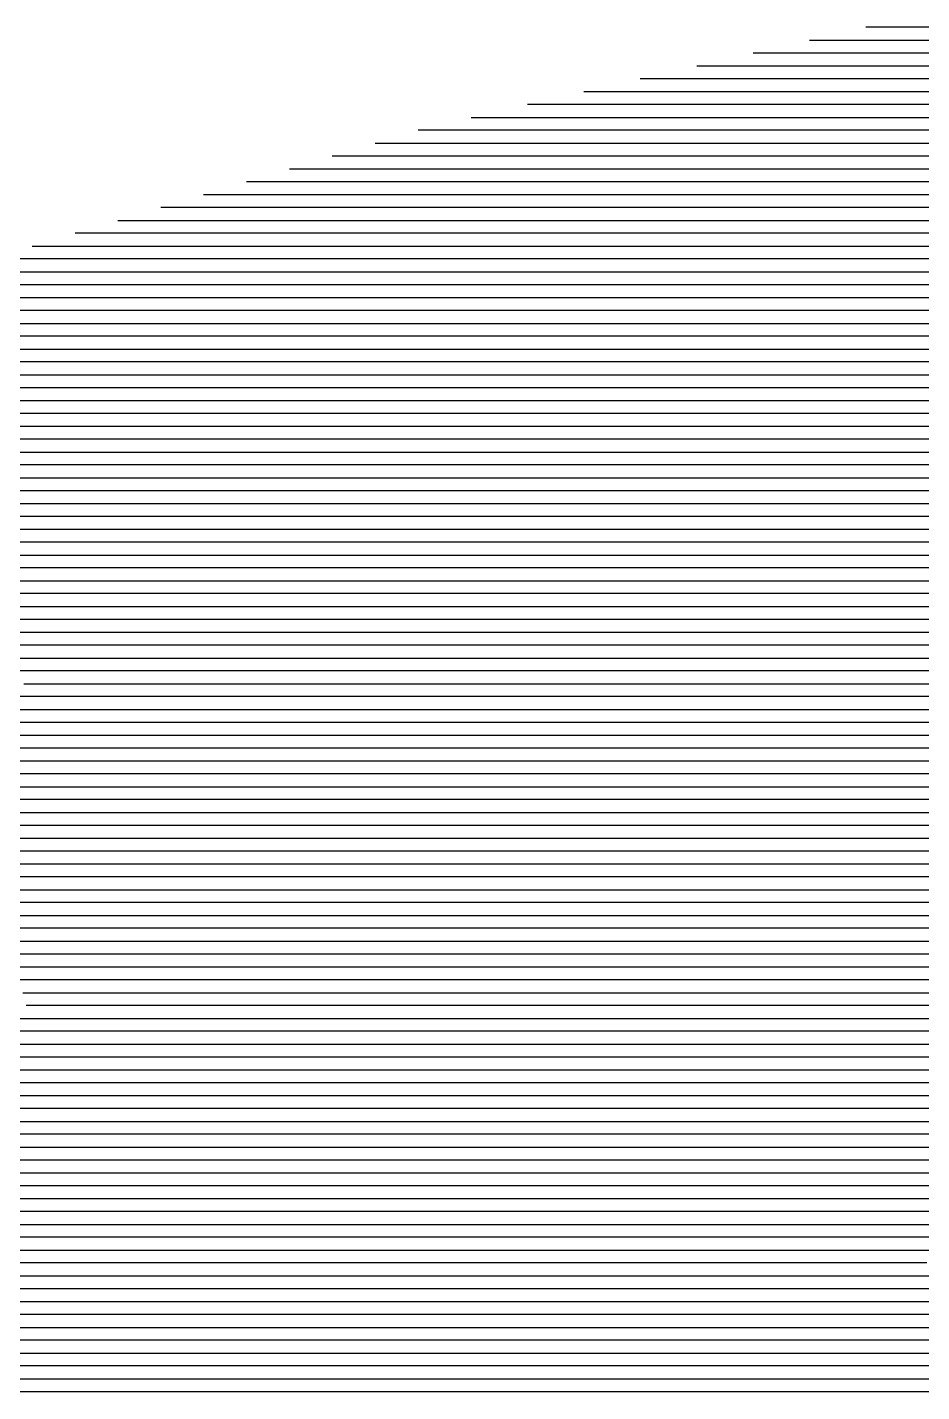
# Model space of a CAD drawing. Header units: metres. Extents: x -7 to 7, y -7 to 7.
# Drawn here: x -2.065 to -1.37, y 5.775 to 6.835 of the extents above; entities that cross this region are included whole.
import ezdxf

# ---------------------------------------------------------------- set-up
doc = ezdxf.new("R2010")
doc.units = ezdxf.units.M

msp = doc.modelspace()

# ---------------------------------------------------------------- linework, layer by layer
for p, q in [((-1.277739, 6.835147, -0.403924), (-1.412884, 6.835147, -0.416888)), ((-1.456741, 6.825147, -0.420849), (-1.276009, 6.825147, -0.403512)), ((-1.274278, 6.815147, -0.4031), (-1.500598, 6.815147, -0.42481)), ((-1.270817, 6.795147, -0.402275), (-1.588313, 6.795147, -0.432732)), ((-1.544456, 6.805147, -0.428771), (-1.272548, 6.805147, -0.402688)), ((-1.632171, 6.785147, -0.436693), (-1.269086, 6.785147, -0.401863)), ((-1.267356, 6.775147, -0.401451), (-1.676028, 6.775147, -0.440654)), ((-1.719885, 6.765147, -0.444615), (-1.265625, 6.765147, -0.401039)), ((-1.752336, 6.755147, -0.447483), (-1.761138, 6.755147, -0.448315)), ((-1.751804, 6.755147, -0.447431), (-1.752336, 6.755147, -0.447483)), ((-1.263895, 6.755147, -0.400627), (-1.751804, 6.755147, -0.447431)), ((-1.794471, 6.745147, -0.451222), (-1.7501, 6.745147, -0.447027)), ((-1.7501, 6.745147, -0.447027), (-1.747415, 6.745147, -0.446764)), ((-1.747415, 6.745147, -0.446764), (-1.262164, 6.745147, -0.400215)), ((-1.747863, 6.735147, -0.446571), (-1.827804, 6.735147, -0.454128)), ((-1.743026, 6.735147, -0.446097), (-1.747863, 6.735147, -0.446571)), ((-1.260434, 6.735147, -0.399802), (-1.743026, 6.735147, -0.446097)), ((-1.861136, 6.725147, -0.457034), (-1.745627, 6.725147, -0.446115)), ((-1.745627, 6.725147, -0.446115), (-1.738638, 6.725147, -0.445429)), ((-1.738638, 6.725147, -0.445429), (-1.258703, 6.725147, -0.39939)), ((-1.74339, 6.715147, -0.445659), (-1.894469, 6.715147, -0.459941)), ((-1.734249, 6.715147, -0.444762), (-1.74339, 6.715147, -0.445659)), ((-1.256973, 6.715147, -0.398978), (-1.734249, 6.715147, -0.444762)), ((-1.927801, 6.705147, -0.462847), (-1.741154, 6.705147, -0.445203)), ((-1.741154, 6.705147, -0.445203), (-1.729861, 6.705147, -0.444095)), ((-1.729861, 6.705147, -0.444095), (-1.255242, 6.705147, -0.398566)), ((-1.738917, 6.695147, -0.444746), (-1.961134, 6.695147, -0.465753)), ((-1.725472, 6.695147, -0.443428), (-1.738917, 6.695147, -0.444746)), ((-1.253512, 6.695147, -0.398154), (-1.725472, 6.695147, -0.443428)), ((-1.994467, 6.685147, -0.468659), (-1.73668, 6.685147, -0.44429)), ((-1.73668, 6.685147, -0.44429), (-1.721083, 6.685147, -0.442761)), ((-1.721083, 6.685147, -0.442761), (-1.251781, 6.685147, -0.397741)), ((-1.734444, 6.675147, -0.443834), (-2.027799, 6.675147, -0.471566)), ((-1.716695, 6.675147, -0.442094), (-1.734444, 6.675147, -0.443834)), ((-1.25005, 6.675147, -0.397329), (-1.716695, 6.675147, -0.442094)), ((-2.061132, 6.665147, -0.474472), (-1.732207, 6.665147, -0.443378)), ((-1.732207, 6.665147, -0.443378), (-1.712306, 6.665147, -0.441426)), ((-1.712306, 6.665147, -0.441426), (-1.24832, 6.665147, -0.396917)), ((-1.729971, 6.655147, -0.442922), (-2.094464, 6.655147, -0.477378)), ((-1.707918, 6.655147, -0.440759), (-1.729971, 6.655147, -0.442922)), ((-1.246589, 6.655147, -0.396505), (-1.707918, 6.655147, -0.440759)), ((-2.127797, 6.645147, -0.480285), (-1.727734, 6.645147, -0.442466)), ((-1.727734, 6.645147, -0.442466), (-1.703529, 6.645147, -0.440092)), ((-1.703529, 6.645147, -0.440092), (-1.244859, 6.645147, -0.396093)), ((-2.194462, 6.625147, -0.486097), (-1.723261, 6.625147, -0.441553)), ((-1.725498, 6.635147, -0.44201), (-2.16113, 6.635147, -0.483191)), ((-1.699141, 6.635147, -0.439425), (-1.725498, 6.635147, -0.44201)), ((-1.723261, 6.625147, -0.441553), (-1.694752, 6.625147, -0.438758)), ((-1.243128, 6.635147, -0.39568), (-1.699141, 6.635147, -0.439425)), ((-1.694752, 6.625147, -0.438758), (-1.241398, 6.625147, -0.395268)), ((-1.721025, 6.615147, -0.441097), (-2.212141, 6.615147, -0.487524)), ((-1.690363, 6.615147, -0.438091), (-1.721025, 6.615147, -0.441097)), ((-1.239667, 6.615147, -0.394856), (-1.690363, 6.615147, -0.438091)), ((-2.207156, 6.605147, -0.486808), (-1.718788, 6.605147, -0.440641)), ((-1.718788, 6.605147, -0.440641), (-1.685975, 6.605147, -0.437423)), ((-1.685975, 6.605147, -0.437423), (-1.237937, 6.605147, -0.394444)), ((-1.716552, 6.595147, -0.440185), (-2.20217, 6.595147, -0.486092)), ((-1.681586, 6.595147, -0.436756), (-1.716552, 6.595147, -0.440185)), ((-1.236206, 6.595147, -0.394032), (-1.681586, 6.595147, -0.436756)), ((-2.197185, 6.585147, -0.485376), (-1.714315, 6.585147, -0.439729)), ((-1.714315, 6.585147, -0.439729), (-1.677198, 6.585147, -0.436089)), ((-1.677198, 6.585147, -0.436089), (-1.234476, 6.585147, -0.39362)), ((-1.712079, 6.575147, -0.439273), (-2.1922, 6.575147, -0.48466)), ((-1.672809, 6.575147, -0.435422), (-1.712079, 6.575147, -0.439273)), ((-1.232745, 6.575147, -0.393207), (-1.672809, 6.575147, -0.435422)), ((-2.187214, 6.565147, -0.483944), (-1.709842, 6.565147, -0.438817)), ((-1.709842, 6.565147, -0.438817), (-1.66842, 6.565147, -0.434755)), ((-1.66842, 6.565147, -0.434755), (-1.231014, 6.565147, -0.392795)), ((-1.707606, 6.555147, -0.43836), (-2.182229, 6.555147, -0.483228)), ((-1.664032, 6.555147, -0.434088), (-1.707606, 6.555147, -0.43836)), ((-1.229284, 6.555147, -0.392383), (-1.664032, 6.555147, -0.434088)), ((-2.177243, 6.545147, -0.482512), (-1.705369, 6.545147, -0.437904)), ((-1.705369, 6.545147, -0.437904), (-1.659643, 6.545147, -0.43342)), ((-1.659643, 6.545147, -0.43342), (-1.227553, 6.545147, -0.391971)), ((-1.703133, 6.535147, -0.437448), (-2.172258, 6.535147, -0.481796)), ((-1.655255, 6.535147, -0.432753), (-1.703133, 6.535147, -0.437448)), ((-1.225823, 6.535147, -0.391559), (-1.655255, 6.535147, -0.432753)), ((-2.167272, 6.525147, -0.48108), (-1.700896, 6.525147, -0.436992)), ((-1.700896, 6.525147, -0.436992), (-1.650866, 6.525147, -0.432086)), ((-1.650866, 6.525147, -0.432086), (-1.224092, 6.525147, -0.391146)), ((-1.69866, 6.515147, -0.436536), (-2.162287, 6.515147, -0.480364)), ((-1.646477, 6.515147, -0.431419), (-1.69866, 6.515147, -0.436536)), ((-1.222362, 6.515147, -0.390734), (-1.646477, 6.515147, -0.431419)), ((-2.157301, 6.505147, -0.479648), (-1.696423, 6.505147, -0.43608)), ((-1.696423, 6.505147, -0.43608), (-1.642089, 6.505147, -0.430752)), ((-1.642089, 6.505147, -0.430752), (-1.220631, 6.505147, -0.390322)), ((-1.694187, 6.495147, -0.435624), (-2.152316, 6.495147, -0.478932)), ((-1.6377, 6.495147, -0.430085), (-1.694187, 6.495147, -0.435624)), ((-1.218901, 6.495147, -0.38991), (-1.6377, 6.495147, -0.430085)), ((-2.14733, 6.485147, -0.478216), (-1.69195, 6.485147, -0.435168)), ((-1.69195, 6.485147, -0.435168), (-1.633312, 6.485147, -0.429417)), ((-1.633312, 6.485147, -0.429417), (-1.21717, 6.485147, -0.389498)), ((-1.689713, 6.475147, -0.434711), (-2.142345, 6.475147, -0.4775)), ((-1.628923, 6.475147, -0.42875), (-1.689713, 6.475147, -0.434711)), ((-1.21544, 6.475147, -0.389085), (-1.628923, 6.475147, -0.42875)), ((-2.137359, 6.465147, -0.476784), (-1.687477, 6.465147, -0.434255)), ((-1.687477, 6.465147, -0.434255), (-1.624534, 6.465147, -0.428083)), ((-1.624534, 6.465147, -0.428083), (-1.213709, 6.465147, -0.388673)), ((-1.68524, 6.455147, -0.433799), (-2.132374, 6.455147, -0.476068)), ((-2.127388, 6.445147, -0.475352), (-1.683004, 6.445147, -0.433343)), ((-1.620146, 6.455147, -0.427416), (-1.68524, 6.455147, -0.433799)), ((-1.683004, 6.445147, -0.433343), (-1.615757, 6.445147, -0.426749)), ((-1.211978, 6.455147, -0.388261), (-1.620146, 6.455147, -0.427416)), ((-1.615757, 6.445147, -0.426749), (-1.210248, 6.445147, -0.387849)), ((-1.680767, 6.435147, -0.432887), (-2.122403, 6.435147, -0.474636)), ((-1.611369, 6.435147, -0.426082), (-1.680767, 6.435147, -0.432887)), ((-1.208517, 6.435147, -0.387437), (-1.611369, 6.435147, -0.426082)), ((-2.117417, 6.425147, -0.47392), (-1.678531, 6.425147, -0.432431)), ((-1.678531, 6.425147, -0.432431), (-1.60698, 6.425147, -0.425414)), ((-1.60698, 6.425147, -0.425414), (-1.206787, 6.425147, -0.387025)), ((-1.676294, 6.415147, -0.431975), (-2.112432, 6.415147, -0.473204)), ((-1.602592, 6.415147, -0.424747), (-1.676294, 6.415147, -0.431975)), ((-1.205056, 6.415147, -0.386612), (-1.602592, 6.415147, -0.424747)), ((-2.107446, 6.405147, -0.472488), (-1.674058, 6.405147, -0.431518)), ((-1.674058, 6.405147, -0.431518), (-1.598203, 6.405147, -0.42408)), ((-1.598203, 6.405147, -0.42408), (-1.203326, 6.405147, -0.3862)), ((-1.671821, 6.395147, -0.431062), (-2.102461, 6.395147, -0.471772)), ((-1.593814, 6.395147, -0.423413), (-1.671821, 6.395147, -0.431062)), ((-1.201595, 6.395147, -0.385788), (-1.593814, 6.395147, -0.423413)), ((-2.097475, 6.385147, -0.471056), (-1.669585, 6.385147, -0.430606)), ((-1.669585, 6.385147, -0.430606), (-1.589426, 6.385147, -0.422746)), ((-1.589426, 6.385147, -0.422746), (-1.199865, 6.385147, -0.385376)), ((-1.667348, 6.375147, -0.43015), (-2.09249, 6.375147, -0.47034)), ((-1.585037, 6.375147, -0.422079), (-1.667348, 6.375147, -0.43015)), ((-1.198134, 6.375147, -0.384964), (-1.585037, 6.375147, -0.422079)), ((-2.087504, 6.365147, -0.469624), (-1.665112, 6.365147, -0.429694)), ((-1.665112, 6.365147, -0.429694), (-1.580649, 6.365147, -0.421411)), ((-1.580649, 6.365147, -0.421411), (-1.196404, 6.365147, -0.384551)), ((-1.662875, 6.355147, -0.429238), (-2.082519, 6.355147, -0.468908)), ((-1.57626, 6.355147, -0.420744), (-1.662875, 6.355147, -0.429238)), ((-1.194673, 6.355147, -0.384139), (-1.57626, 6.355147, -0.420744)), ((-2.077533, 6.345147, -0.468192), (-1.660639, 6.345147, -0.428782)), ((-1.660639, 6.345147, -0.428782), (-1.571871, 6.345147, -0.420077)), ((-1.571871, 6.345147, -0.420077), (-1.192943, 6.345147, -0.383727)), ((-1.658402, 6.335147, -0.428325), (-2.072548, 6.335147, -0.467476)), ((-1.567483, 6.335147, -0.41941), (-1.658402, 6.335147, -0.428325)), ((-1.191212, 6.335147, -0.383315), (-1.567483, 6.335147, -0.41941)), ((-2.067562, 6.325147, -0.46676), (-1.656166, 6.325147, -0.427869)), ((-1.656166, 6.325147, -0.427869), (-1.563094, 6.325147, -0.418743)), ((-1.563094, 6.325147, -0.418743), (-1.189481, 6.325147, -0.382903)), ((-2.062577, 6.315147, -0.466044), (-2.131231, 6.315147, -0.472676)), ((-1.653929, 6.315147, -0.427413), (-2.062577, 6.315147, -0.466044)), ((-1.558706, 6.315147, -0.418076), (-1.653929, 6.315147, -0.427413)), ((-1.187751, 6.315147, -0.38249), (-1.558706, 6.315147, -0.418076)), ((-2.128504, 6.305147, -0.472178), (-2.057591, 6.305147, -0.465328)), ((-2.057591, 6.305147, -0.465328), (-1.651693, 6.305147, -0.426957)), ((-1.651693, 6.305147, -0.426957), (-1.554317, 6.305147, -0.417408)), ((-1.554317, 6.305147, -0.417408), (-1.18602, 6.305147, -0.382078)), ((-2.052606, 6.295147, -0.464612), (-2.125776, 6.295147, -0.47168)), ((-1.649456, 6.295147, -0.426501), (-2.052606, 6.295147, -0.464612)), ((-1.549928, 6.295147, -0.416741), (-1.649456, 6.295147, -0.426501)), ((-1.18429, 6.295147, -0.381666), (-1.549928, 6.295147, -0.416741)), ((-2.123048, 6.285147, -0.471182), (-2.04762, 6.285147, -0.463896)), ((-2.04762, 6.285147, -0.463896), (-1.64722, 6.285147, -0.426045)), ((-1.64722, 6.285147, -0.426045), (-1.54554, 6.285147, -0.416074)), ((-1.54554, 6.285147, -0.416074), (-1.182559, 6.285147, -0.381254)), ((-2.042635, 6.275147, -0.46318), (-2.12032, 6.275147, -0.470684)), ((-2.117593, 6.265147, -0.470187), (-2.037649, 6.265147, -0.462464)), ((-1.644983, 6.275147, -0.425589), (-2.042635, 6.275147, -0.46318)), ((-2.037649, 6.265147, -0.462464), (-1.642746, 6.265147, -0.425133)), ((-1.541151, 6.275147, -0.415407), (-1.644983, 6.275147, -0.425589)), ((-1.642746, 6.265147, -0.425133), (-1.536763, 6.265147, -0.41474)), ((-1.180829, 6.275147, -0.380842), (-1.541151, 6.275147, -0.415407)), ((-1.536763, 6.265147, -0.41474), (-1.179098, 6.265147, -0.38043)), ((-2.032664, 6.255147, -0.461748), (-2.114865, 6.255147, -0.469689)), ((-1.64051, 6.255147, -0.424676), (-2.032664, 6.255147, -0.461748)), ((-1.532374, 6.255147, -0.414073), (-1.64051, 6.255147, -0.424676)), ((-1.177368, 6.255147, -0.380017), (-1.532374, 6.255147, -0.414073)), ((-2.112137, 6.245147, -0.469191), (-2.027678, 6.245147, -0.461032)), ((-2.027678, 6.245147, -0.461032), (-1.638273, 6.245147, -0.42422)), ((-1.638273, 6.245147, -0.42422), (-1.527985, 6.245147, -0.413405)), ((-1.527985, 6.245147, -0.413405), (-1.175637, 6.245147, -0.379605)), ((-2.022693, 6.235147, -0.460316), (-2.109409, 6.235147, -0.468693)), ((-1.636037, 6.235147, -0.423764), (-2.022693, 6.235147, -0.460316)), ((-1.523597, 6.235147, -0.412738), (-1.636037, 6.235147, -0.423764)), ((-1.173907, 6.235147, -0.379193), (-1.523597, 6.235147, -0.412738)), ((-2.106682, 6.225147, -0.468195), (-2.017707, 6.225147, -0.4596)), ((-2.017707, 6.225147, -0.4596), (-1.6338, 6.225147, -0.423308)), ((-1.6338, 6.225147, -0.423308), (-1.519208, 6.225147, -0.412071)), ((-1.519208, 6.225147, -0.412071), (-1.172176, 6.225147, -0.378781)), ((-2.012722, 6.215147, -0.458884), (-2.103954, 6.215147, -0.467697)), ((-1.631564, 6.215147, -0.422852), (-2.012722, 6.215147, -0.458884)), ((-1.51482, 6.215147, -0.411404), (-1.631564, 6.215147, -0.422852)), ((-1.170445, 6.215147, -0.378369), (-1.51482, 6.215147, -0.411404)), ((-2.101226, 6.205147, -0.467199), (-2.007736, 6.205147, -0.458168)), ((-2.007736, 6.205147, -0.458168), (-1.629327, 6.205147, -0.422396)), ((-1.629327, 6.205147, -0.422396), (-1.510431, 6.205147, -0.410737)), ((-1.510431, 6.205147, -0.410737), (-1.168715, 6.205147, -0.377956)), ((-2.002751, 6.195147, -0.457452), (-2.098498, 6.195147, -0.466701)), ((-1.627091, 6.195147, -0.42194), (-2.002751, 6.195147, -0.457452)), ((-1.506042, 6.195147, -0.410069), (-1.627091, 6.195147, -0.42194)), ((-1.166984, 6.195147, -0.377544), (-1.506042, 6.195147, -0.410069)), ((-2.095771, 6.185147, -0.466203), (-1.997765, 6.185147, -0.456736)), ((-1.997765, 6.185147, -0.456736), (-1.624854, 6.185147, -0.421483)), ((-1.624854, 6.185147, -0.421483), (-1.501654, 6.185147, -0.409402)), ((-1.501654, 6.185147, -0.409402), (-1.165254, 6.185147, -0.377132)), ((-1.99278, 6.175147, -0.45602), (-2.093043, 6.175147, -0.465706)), ((-1.622618, 6.175147, -0.421027), (-1.99278, 6.175147, -0.45602)), ((-1.497265, 6.175147, -0.408735), (-1.622618, 6.175147, -0.421027)), ((-1.163523, 6.175147, -0.37672), (-1.497265, 6.175147, -0.408735)), ((-2.090315, 6.165147, -0.465208), (-1.987794, 6.165147, -0.455304)), ((-1.987794, 6.165147, -0.455304), (-1.620381, 6.165147, -0.420571)), ((-1.620381, 6.165147, -0.420571), (-1.492877, 6.165147, -0.408068)), ((-1.492877, 6.165147, -0.408068), (-1.161793, 6.165147, -0.376308)), ((-1.982809, 6.155147, -0.454588), (-2.087587, 6.155147, -0.46471)), ((-1.618145, 6.155147, -0.420115), (-1.982809, 6.155147, -0.454588)), ((-1.488488, 6.155147, -0.407401), (-1.618145, 6.155147, -0.420115)), ((-1.160062, 6.155147, -0.375895), (-1.488488, 6.155147, -0.407401)), ((-2.08486, 6.145147, -0.464212), (-1.977823, 6.145147, -0.453872)), ((-1.977823, 6.145147, -0.453872), (-1.615908, 6.145147, -0.419659)), ((-1.615908, 6.145147, -0.419659), (-1.4841, 6.145147, -0.406734)), ((-1.4841, 6.145147, -0.406734), (-1.158332, 6.145147, -0.375483)), ((-1.972838, 6.135147, -0.453156), (-2.082132, 6.135147, -0.463714)), ((-1.613672, 6.135147, -0.419203), (-1.972838, 6.135147, -0.453156)), ((-1.479711, 6.135147, -0.406066), (-1.613672, 6.135147, -0.419203)), ((-1.156601, 6.135147, -0.375071), (-1.479711, 6.135147, -0.406066)), ((-2.079404, 6.125147, -0.463216), (-1.967852, 6.125147, -0.45244)), ((-1.967852, 6.125147, -0.45244), (-1.611435, 6.125147, -0.418747)), ((-1.611435, 6.125147, -0.418747), (-1.475322, 6.125147, -0.405399)), ((-1.475322, 6.125147, -0.405399), (-1.154871, 6.125147, -0.374659)), ((-1.962867, 6.115147, -0.451724), (-2.076676, 6.115147, -0.462718)), ((-1.609199, 6.115147, -0.41829), (-1.962867, 6.115147, -0.451724)), ((-1.470934, 6.115147, -0.404732), (-1.609199, 6.115147, -0.41829)), ((-1.15314, 6.115147, -0.374247), (-1.470934, 6.115147, -0.404732)), ((-2.073949, 6.105147, -0.46222), (-1.957881, 6.105147, -0.451008)), ((-1.952896, 6.095147, -0.450292), (-2.071221, 6.095147, -0.461722)), ((-1.957881, 6.105147, -0.451008), (-1.606962, 6.105147, -0.417834)), ((-1.604726, 6.095147, -0.417378), (-1.952896, 6.095147, -0.450292)), ((-1.606962, 6.105147, -0.417834), (-1.466545, 6.105147, -0.404065)), ((-1.462157, 6.095147, -0.403398), (-1.604726, 6.095147, -0.417378)), ((-1.466545, 6.105147, -0.404065), (-1.151409, 6.105147, -0.373835)), ((-1.149679, 6.095147, -0.373422), (-1.462157, 6.095147, -0.403398)), ((-2.068493, 6.085147, -0.461224), (-1.94791, 6.085147, -0.449576)), ((-1.94791, 6.085147, -0.449576), (-1.602489, 6.085147, -0.416922)), ((-1.602489, 6.085147, -0.416922), (-1.457768, 6.085147, -0.402731)), ((-1.457768, 6.085147, -0.402731), (-1.147948, 6.085147, -0.37301)), ((-1.942925, 6.075147, -0.44886), (-2.065765, 6.075147, -0.460727)), ((-1.600253, 6.075147, -0.416466), (-1.942925, 6.075147, -0.44886)), ((-1.453379, 6.075147, -0.402063), (-1.600253, 6.075147, -0.416466)), ((-1.146218, 6.075147, -0.372598), (-1.453379, 6.075147, -0.402063)), ((-2.448796, 6.065147, -0.496191), (-2.063038, 6.065147, -0.460229)), ((-2.063038, 6.065147, -0.460229), (-1.937939, 6.065147, -0.448144)), ((-1.937939, 6.065147, -0.448144), (-1.598016, 6.065147, -0.41601)), ((-1.598016, 6.065147, -0.41601), (-1.448991, 6.065147, -0.401396)), ((-1.448991, 6.065147, -0.401396), (-1.144487, 6.065147, -0.372186)), ((-2.06031, 6.055147, -0.459731), (-2.443232, 6.055147, -0.495428)), ((-1.932954, 6.055147, -0.447428), (-2.06031, 6.055147, -0.459731)), ((-1.595779, 6.055147, -0.415554), (-1.932954, 6.055147, -0.447428)), ((-1.444602, 6.055147, -0.400729), (-1.595779, 6.055147, -0.415554)), ((-1.142757, 6.055147, -0.371774), (-1.444602, 6.055147, -0.400729)), ((-2.437667, 6.045147, -0.494666), (-2.057582, 6.045147, -0.459233)), ((-2.057582, 6.045147, -0.459233), (-1.927968, 6.045147, -0.446712)), ((-1.927968, 6.045147, -0.446712), (-1.593543, 6.045147, -0.415098)), ((-1.593543, 6.045147, -0.415098), (-1.440214, 6.045147, -0.400062)), ((-1.440214, 6.045147, -0.400062), (-1.141026, 6.045147, -0.371361)), ((-2.054854, 6.035147, -0.458735), (-2.432103, 6.035147, -0.493904)), ((-1.922983, 6.035147, -0.445996), (-2.054854, 6.035147, -0.458735)), ((-1.591306, 6.035147, -0.414641), (-1.922983, 6.035147, -0.445996)), ((-1.435825, 6.035147, -0.399395), (-1.591306, 6.035147, -0.414641)), ((-1.139296, 6.035147, -0.370949), (-1.435825, 6.035147, -0.399395)), ((-2.426539, 6.025147, -0.493141), (-2.052127, 6.025147, -0.458237)), ((-2.052127, 6.025147, -0.458237), (-1.917997, 6.025147, -0.44528)), ((-1.917997, 6.025147, -0.44528), (-1.58907, 6.025147, -0.414185)), ((-1.58907, 6.025147, -0.414185), (-1.431436, 6.025147, -0.398728)), ((-1.431436, 6.025147, -0.398728), (-1.137565, 6.025147, -0.370537)), ((-2.049399, 6.015147, -0.457739), (-2.420975, 6.015147, -0.492379)), ((-1.913012, 6.015147, -0.444564), (-2.049399, 6.015147, -0.457739)), ((-1.586833, 6.015147, -0.413729), (-1.913012, 6.015147, -0.444564)), ((-1.427048, 6.015147, -0.39806), (-1.586833, 6.015147, -0.413729)), ((-1.135835, 6.015147, -0.370125), (-1.427048, 6.015147, -0.39806)), ((-2.415411, 6.005147, -0.491617), (-2.046671, 6.005147, -0.457241)), ((-2.046671, 6.005147, -0.457241), (-1.908026, 6.005147, -0.443848)), ((-1.908026, 6.005147, -0.443848), (-1.584597, 6.005147, -0.413273)), ((-1.584597, 6.005147, -0.413273), (-1.422659, 6.005147, -0.397393)), ((-1.422659, 6.005147, -0.397393), (-1.134104, 6.005147, -0.369713)), ((-2.043943, 5.995147, -0.456743), (-2.409846, 5.995147, -0.490854)), ((-1.903041, 5.995147, -0.443132), (-2.043943, 5.995147, -0.456743)), ((-1.58236, 5.995147, -0.412817), (-1.903041, 5.995147, -0.443132)), ((-1.418271, 5.995147, -0.396726), (-1.58236, 5.995147, -0.412817)), ((-1.132373, 5.995147, -0.3693), (-1.418271, 5.995147, -0.396726)), ((-2.404282, 5.985147, -0.490092), (-2.041216, 5.985147, -0.456246)), ((-2.041216, 5.985147, -0.456246), (-1.898055, 5.985147, -0.442416)), ((-1.898055, 5.985147, -0.442416), (-1.580124, 5.985147, -0.412361)), ((-1.580124, 5.985147, -0.412361), (-1.413882, 5.985147, -0.396059)), ((-1.413882, 5.985147, -0.396059), (-1.130643, 5.985147, -0.368888)), ((-2.038488, 5.975147, -0.455748), (-2.398718, 5.975147, -0.48933)), ((-1.89307, 5.975147, -0.4417), (-2.038488, 5.975147, -0.455748)), ((-1.577887, 5.975147, -0.411905), (-1.89307, 5.975147, -0.4417)), ((-1.409493, 5.975147, -0.395392), (-1.577887, 5.975147, -0.411905)), ((-1.128912, 5.975147, -0.368476), (-1.409493, 5.975147, -0.395392)), ((-2.393154, 5.965147, -0.488567), (-2.03576, 5.965147, -0.45525)), ((-2.03576, 5.965147, -0.45525), (-1.888084, 5.965147, -0.440984)), ((-1.888084, 5.965147, -0.440984), (-1.575651, 5.965147, -0.411448)), ((-1.575651, 5.965147, -0.411448), (-1.405105, 5.965147, -0.394725)), ((-1.405105, 5.965147, -0.394725), (-1.127182, 5.965147, -0.368064)), ((-2.033032, 5.955147, -0.454752), (-2.387589, 5.955147, -0.487805)), ((-1.883099, 5.955147, -0.440268), (-2.033032, 5.955147, -0.454752)), ((-1.573414, 5.955147, -0.410992), (-1.883099, 5.955147, -0.440268)), ((-1.400716, 5.955147, -0.394057), (-1.573414, 5.955147, -0.410992)), ((-1.125451, 5.955147, -0.367652), (-1.400716, 5.955147, -0.394057)), ((-2.382025, 5.945147, -0.487043), (-2.030305, 5.945147, -0.454254)), ((-2.030305, 5.945147, -0.454254), (-1.878113, 5.945147, -0.439552)), ((-1.878113, 5.945147, -0.439552), (-1.571178, 5.945147, -0.410536)), ((-1.571178, 5.945147, -0.410536), (-1.396328, 5.945147, -0.39339)), ((-1.396328, 5.945147, -0.39339), (-1.123721, 5.945147, -0.36724)), ((-2.027577, 5.935147, -0.453756), (-2.376461, 5.935147, -0.48628)), ((-1.873128, 5.935147, -0.438836), (-2.027577, 5.935147, -0.453756)), ((-1.568941, 5.935147, -0.41008), (-1.873128, 5.935147, -0.438836)), ((-1.391939, 5.935147, -0.392723), (-1.568941, 5.935147, -0.41008)), ((-1.12199, 5.935147, -0.366827), (-1.391939, 5.935147, -0.392723)), ((-2.370897, 5.925147, -0.485518), (-2.024849, 5.925147, -0.453258)), ((-2.022121, 5.915147, -0.45276), (-2.365332, 5.915147, -0.484756)), ((-2.024849, 5.925147, -0.453258), (-1.868143, 5.925147, -0.43812)), ((-1.863157, 5.915147, -0.437404), (-2.022121, 5.915147, -0.45276)), ((-1.868143, 5.925147, -0.43812), (-1.566705, 5.925147, -0.409624)), ((-1.564468, 5.915147, -0.409168), (-1.863157, 5.915147, -0.437404)), ((-1.566705, 5.925147, -0.409624), (-1.387551, 5.925147, -0.392056)), ((-1.383162, 5.915147, -0.391389), (-1.564468, 5.915147, -0.409168)), ((-1.387551, 5.925147, -0.392056), (-1.12026, 5.925147, -0.366415)), ((-1.118529, 5.915147, -0.366003), (-1.383162, 5.915147, -0.391389)), ((-2.359768, 5.905147, -0.483993), (-2.019394, 5.905147, -0.452262)), ((-2.019394, 5.905147, -0.452262), (-1.858172, 5.905147, -0.436688)), ((-1.858172, 5.905147, -0.436688), (-1.562232, 5.905147, -0.408712)), ((-1.562232, 5.905147, -0.408712), (-1.378773, 5.905147, -0.390722)), ((-1.378773, 5.905147, -0.390722), (-1.116799, 5.905147, -0.365591)), ((-2.016666, 5.895147, -0.451764), (-2.354204, 5.895147, -0.483231)), ((-1.853186, 5.895147, -0.435972), (-2.016666, 5.895147, -0.451764)), ((-1.559995, 5.895147, -0.408255), (-1.853186, 5.895147, -0.435972)), ((-1.374385, 5.895147, -0.390054), (-1.559995, 5.895147, -0.408255)), ((-1.115068, 5.895147, -0.365179), (-1.374385, 5.895147, -0.390054)), ((-2.34864, 5.885147, -0.482469), (-2.013938, 5.885147, -0.451267)), ((-2.013938, 5.885147, -0.451267), (-1.848201, 5.885147, -0.435256)), ((-1.848201, 5.885147, -0.435256), (-1.557759, 5.885147, -0.407799)), ((-1.557759, 5.885147, -0.407799), (-1.369996, 5.885147, -0.389387)), ((-1.369996, 5.885147, -0.389387), (-1.113337, 5.885147, -0.364766)), ((-2.01121, 5.875147, -0.450769), (-2.343075, 5.875147, -0.481707)), ((-1.843215, 5.875147, -0.43454), (-2.01121, 5.875147, -0.450769)), ((-1.555522, 5.875147, -0.407343), (-1.843215, 5.875147, -0.43454)), ((-1.365608, 5.875147, -0.38872), (-1.555522, 5.875147, -0.407343)), ((-2.337511, 5.865147, -0.480944), (-2.008483, 5.865147, -0.450271)), ((-2.008483, 5.865147, -0.450271), (-1.83823, 5.865147, -0.433824)), ((-1.83823, 5.865147, -0.433824), (-1.553286, 5.865147, -0.406887)), ((-1.553286, 5.865147, -0.406887), (-1.361219, 5.865147, -0.388053)), ((-2.005755, 5.855147, -0.449773), (-2.331947, 5.855147, -0.480182)), ((-1.833244, 5.855147, -0.433108), (-2.005755, 5.855147, -0.449773)), ((-1.551049, 5.855147, -0.406431), (-1.833244, 5.855147, -0.433108)), ((-1.35683, 5.855147, -0.387386), (-1.551049, 5.855147, -0.406431)), ((-2.326383, 5.845147, -0.47942), (-2.003027, 5.845147, -0.449275)), ((-2.003027, 5.845147, -0.449275), (-1.828259, 5.845147, -0.432392)), ((-1.828259, 5.845147, -0.432392), (-1.548812, 5.845147, -0.405975)), ((-1.548812, 5.845147, -0.405975), (-1.352442, 5.845147, -0.386719)), ((-2.000299, 5.835147, -0.448777), (-2.320819, 5.835147, -0.478657)), ((-1.823273, 5.835147, -0.431676), (-2.000299, 5.835147, -0.448777)), ((-1.546576, 5.835147, -0.405519), (-1.823273, 5.835147, -0.431676)), ((-1.348053, 5.835147, -0.386051), (-1.546576, 5.835147, -0.405519)), ((-2.315254, 5.825147, -0.477895), (-1.997572, 5.825147, -0.448279)), ((-1.997572, 5.825147, -0.448279), (-1.818288, 5.825147, -0.43096)), ((-1.818288, 5.825147, -0.43096), (-1.544339, 5.825147, -0.405063)), ((-1.544339, 5.825147, -0.405063), (-1.343665, 5.825147, -0.385384)), ((-1.994844, 5.815147, -0.447781), (-2.30969, 5.815147, -0.477133)), ((-1.813302, 5.815147, -0.430244), (-1.994844, 5.815147, -0.447781)), ((-1.542103, 5.815147, -0.404606), (-1.813302, 5.815147, -0.430244)), ((-1.339276, 5.815147, -0.384717), (-1.542103, 5.815147, -0.404606)), ((-2.304126, 5.805147, -0.47637), (-1.992116, 5.805147, -0.447283)), ((-1.992116, 5.805147, -0.447283), (-1.808317, 5.805147, -0.429528)), ((-1.808317, 5.805147, -0.429528), (-1.539866, 5.805147, -0.40415)), ((-1.539866, 5.805147, -0.40415), (-1.334887, 5.805147, -0.38405)), ((-1.989388, 5.795147, -0.446786), (-2.298562, 5.795147, -0.475608)), ((-1.803331, 5.795147, -0.428812), (-1.989388, 5.795147, -0.446786)), ((-1.53763, 5.795147, -0.403694), (-1.803331, 5.795147, -0.428812)), ((-1.330499, 5.795147, -0.383383), (-1.53763, 5.795147, -0.403694)), ((-2.292997, 5.785147, -0.474846), (-1.986661, 5.785147, -0.446288)), ((-1.986661, 5.785147, -0.446288), (-1.798346, 5.785147, -0.428096)), ((-1.798346, 5.785147, -0.428096), (-1.535393, 5.785147, -0.403238)), ((-1.535393, 5.785147, -0.403238), (-1.32611, 5.785147, -0.382716)), ((-1.983933, 5.775147, -0.44579), (-2.287433, 5.775147, -0.474083)), ((-1.79336, 5.775147, -0.42738), (-1.983933, 5.775147, -0.44579)), ((-1.533157, 5.775147, -0.402782), (-1.79336, 5.775147, -0.42738)), ((-1.321722, 5.775147, -0.382048), (-1.533157, 5.775147, -0.402782))]:
    msp.add_line(p, q)

doc.saveas('drawing.dxf')
